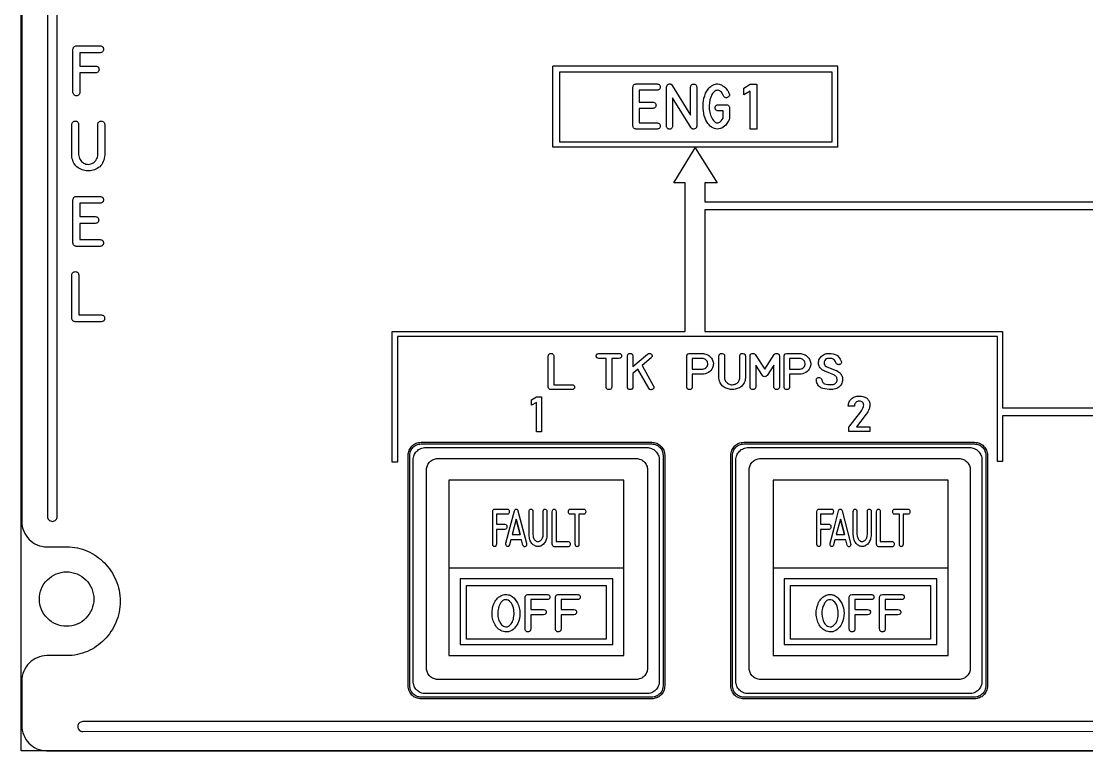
# Model space of a CAD drawing. Extents: x 27 to 704, y 10 to 614.
# Drawn here: x 204 to 301.4, y 366.8 to 433.4 of the extents above; entities that cross this region are included whole.
import ezdxf

# ---------------------------------------------------------------- set-up
doc = ezdxf.new("R2010")
doc.units = 0
for name, color, linetype in [('_BACKPANEL', 5, 'CONTINUOUS'), ('_ENGRAVING', 105, 'CONTINUOUS'), ('_LABELS', 30, 'CONTINUOUS'), ('_TOPLAYER', 1, 'CONTINUOUS')]:
    doc.layers.add(name, color=color, linetype=linetype)

msp = doc.modelspace()

# ---------------------------------------------------------------- linework, layer by layer
at = {"layer": '_BACKPANEL'}
for points in [[(526.324, 500.11), (526.324, 495.348), (526.324, 485.823), (526.324, 476.298), (526.324, 376.285), (526.324, 366.76), (203.984, 366.76), (203.984, 376.285), (203.984, 476.298), (203.984, 485.823), (203.984, 495.348), (203.984, 500.11)], [(240.527, 394.799), (261.622, 394.799), (261.728, 394.794), (261.83, 394.778), (261.928, 394.753), (262.023, 394.719), (262.113, 394.676), (262.197, 394.624), (262.276, 394.565), (262.349, 394.499), (262.415, 394.426), (262.474, 394.347), (262.526, 394.262), (262.569, 394.172), (262.603, 394.078), (262.629, 393.979), (262.644, 393.877), (262.649, 393.772), (262.649, 372.677), (262.644, 372.571), (262.629, 372.469), (262.603, 372.371), (262.569, 372.276), (262.526, 372.186), (262.474, 372.101), (262.415, 372.022), (262.349, 371.949), (262.276, 371.883), (262.197, 371.824), (262.113, 371.773), (262.023, 371.73), (261.928, 371.695), (261.83, 371.67), (261.728, 371.654), (261.622, 371.649), (240.527, 371.649), (240.421, 371.654), (240.319, 371.67), (240.221, 371.695), (240.126, 371.73), (240.036, 371.773), (239.952, 371.824), (239.873, 371.883), (239.8, 371.949), (239.733, 372.022), (239.674, 372.101), (239.623, 372.186), (239.58, 372.276), (239.545, 372.371), (239.52, 372.469), (239.505, 372.571), (239.499, 372.677), (239.499, 393.772), (239.505, 393.877), (239.52, 393.979), (239.545, 394.078), (239.58, 394.172), (239.623, 394.262), (239.674, 394.347), (239.733, 394.426), (239.8, 394.499), (239.873, 394.565), (239.952, 394.624), (240.036, 394.676), (240.126, 394.719), (240.221, 394.753), (240.319, 394.778), (240.421, 394.794)], [(270.027, 394.799), (291.122, 394.799), (291.228, 394.794), (291.33, 394.778), (291.428, 394.753), (291.523, 394.719), (291.613, 394.676), (291.697, 394.624), (291.776, 394.565), (291.849, 394.499), (291.915, 394.426), (291.974, 394.347), (292.026, 394.262), (292.069, 394.172), (292.103, 394.078), (292.129, 393.979), (292.144, 393.877), (292.149, 393.772), (292.149, 372.677), (292.144, 372.571), (292.129, 372.469), (292.103, 372.371), (292.069, 372.276), (292.026, 372.186), (291.974, 372.101), (291.915, 372.022), (291.849, 371.949), (291.776, 371.883), (291.697, 371.824), (291.613, 371.773), (291.523, 371.73), (291.428, 371.695), (291.33, 371.67), (291.228, 371.654), (291.122, 371.649), (270.027, 371.649), (269.921, 371.654), (269.819, 371.67), (269.721, 371.695), (269.626, 371.73), (269.536, 371.773), (269.452, 371.824), (269.373, 371.883), (269.3, 371.949), (269.233, 372.022), (269.174, 372.101), (269.123, 372.186), (269.08, 372.276), (269.045, 372.371), (269.02, 372.469), (269.005, 372.571), (268.999, 372.677), (268.999, 393.772), (269.005, 393.877), (269.02, 393.979), (269.045, 394.078), (269.08, 394.172), (269.123, 394.262), (269.174, 394.347), (269.233, 394.426), (269.3, 394.499), (269.373, 394.565), (269.452, 394.624), (269.536, 394.676), (269.626, 394.719), (269.721, 394.753), (269.819, 394.778), (269.921, 394.794)]]:
    msp.add_lwpolyline(points, close=True, dxfattribs=at)
msp.add_lwpolyline([(208.125, 378.133, -0.414214), (205.637, 380.621, -0.414214), (208.125, 383.11, -0.414214), (210.614, 380.621, -0.414214)], format="xyb", close=True, dxfattribs=at)
at = {"layer": '_ENGRAVING'}
for points in [[(206.374, 478.021), (206.374, 388.175), (206.384, 388.084), (206.41, 388), (206.451, 387.923), (206.506, 387.856), (206.573, 387.801), (206.649, 387.76), (206.734, 387.733), (206.824, 387.724), (206.825, 387.724), (206.916, 387.734), (207, 387.76), (207.076, 387.801), (207.143, 387.857), (207.198, 387.923), (207.239, 388), (207.265, 388.084), (207.275, 388.175), (207.275, 478.021)], [(278.618, 421.924), (278.618, 429.347), (252.57, 429.344)], [(278.618, 421.924), (252.57, 421.931), (252.57, 429.344)], [(303.911, 397.359), (293.694, 397.359), (293.694, 393.188), (293.222, 393.188), (293.222, 403.591), (293.222, 404.634), (274.652, 404.634), (254.336, 404.634), (238.373, 404.634), (238.363, 404.634), (238.363, 403.621), (238.363, 393.127), (237.891, 393.127), (237.891, 403.601), (237.891, 405.082), (237.891, 405.083), (254.349, 405.083), (263.069, 405.083), (263.264, 405.083), (263.974, 405.083), (264.026, 405.083), (264.671, 405.083), (264.671, 418.674), (263.651, 418.674), (265.597, 421.873), (267.601, 418.674), (266.478, 418.674), (266.478, 416.94), (331.6, 416.94)], [(352.621, 416.19), (266.478, 416.19), (266.478, 405.083), (274.677, 405.083), (293.694, 405.083), (293.694, 403.579), (293.694, 398.109), (303.858, 398.109)], [(520.054, 369.432), (209.595, 369.417), (209.504, 369.408), (209.42, 369.381), (209.344, 369.34), (209.278, 369.285), (209.223, 369.218), (209.182, 369.141), (209.156, 369.057), (209.147, 368.966), (209.156, 368.875), (209.182, 368.791), (209.224, 368.714), (209.279, 368.648), (209.345, 368.593), (209.422, 368.552), (209.506, 368.526), (209.597, 368.517), (520.054, 368.531)]]:
    msp.add_lwpolyline(points, dxfattribs=at)
for points in [[(208.707, 426.939), (208.707, 430.879), (208.721, 430.948), (208.742, 431.009), (208.77, 431.061), (208.806, 431.105), (208.85, 431.141), (208.9, 431.168), (208.959, 431.186), (209.024, 431.196), (211.186, 431.196), (211.259, 431.185), (211.322, 431.167), (211.375, 431.14), (211.419, 431.104), (211.453, 431.061), (211.477, 431.009), (211.492, 430.948), (211.497, 430.88), (211.492, 430.811), (211.477, 430.751), (211.452, 430.699), (211.418, 430.656), (211.374, 430.621), (211.319, 430.595), (211.255, 430.577), (211.182, 430.568), (209.335, 430.568), (209.335, 429.346), (210.775, 429.346), (210.847, 429.337), (210.91, 429.319), (210.964, 429.293), (211.007, 429.26), (211.042, 429.218), (211.067, 429.168), (211.082, 429.111), (211.088, 429.045), (211.084, 428.979), (211.07, 428.92), (211.046, 428.868), (211.012, 428.824), (210.968, 428.787), (210.914, 428.757), (210.849, 428.734), (210.775, 428.719), (209.335, 428.719), (209.335, 426.939), (209.325, 426.866), (209.307, 426.804), (209.282, 426.75), (209.248, 426.706), (209.206, 426.672), (209.156, 426.647), (209.098, 426.632), (209.032, 426.626), (208.966, 426.63), (208.906, 426.644), (208.855, 426.668), (208.811, 426.702), (208.774, 426.746), (208.744, 426.8), (208.722, 426.864)], [(253.184, 422.431), (278.095, 422.431), (278.095, 428.782), (253.184, 428.782)], [(262.118, 427.146), (260.455, 427.146), (260.455, 426.044), (261.723, 426.044), (261.79, 426.03), (261.848, 426.01), (261.897, 425.984), (261.937, 425.951), (261.968, 425.912), (261.99, 425.867), (262.003, 425.815), (262.007, 425.757), (262.002, 425.699), (261.989, 425.648), (261.967, 425.602), (261.936, 425.564), (261.896, 425.531), (261.847, 425.505), (261.79, 425.485), (261.723, 425.472), (260.455, 425.472), (260.455, 424.149), (262.118, 424.149), (262.185, 424.135), (262.242, 424.115), (262.291, 424.089), (262.331, 424.057), (262.362, 424.018), (262.384, 423.974), (262.397, 423.922), (262.401, 423.865), (262.397, 423.808), (262.384, 423.757), (262.362, 423.712), (262.331, 423.674), (262.291, 423.642), (262.242, 423.616), (262.185, 423.596), (262.118, 423.583), (260.176, 423.583), (260.117, 423.595), (260.065, 423.613), (260.019, 423.639), (259.98, 423.671), (259.948, 423.71), (259.922, 423.756), (259.903, 423.809), (259.892, 423.869), (259.892, 427.426), (259.904, 427.488), (259.924, 427.543), (259.949, 427.59), (259.982, 427.629), (260.021, 427.66), (260.066, 427.684), (260.118, 427.7), (260.176, 427.707), (262.118, 427.707), (262.185, 427.698), (262.242, 427.681), (262.291, 427.657), (262.33, 427.626), (262.361, 427.587), (262.383, 427.54), (262.396, 427.486), (262.4, 427.425), (262.396, 427.363), (262.382, 427.309), (262.36, 427.263), (262.329, 427.224), (262.29, 427.193), (262.241, 427.17), (262.184, 427.154)], [(265.73, 423.861), (265.717, 423.765), (265.701, 423.724), (265.679, 423.688), (265.65, 423.657), (265.615, 423.631), (265.526, 423.592), (265.43, 423.578), (265.386, 423.582), (265.345, 423.594), (265.307, 423.612), (265.272, 423.638), (265.21, 423.712), (263.525, 426.425), (263.525, 423.861), (263.511, 423.795), (263.491, 423.738), (263.464, 423.689), (263.432, 423.65), (263.393, 423.619), (263.349, 423.597), (263.298, 423.584), (263.241, 423.579), (263.184, 423.584), (263.133, 423.597), (263.089, 423.619), (263.051, 423.65), (263.018, 423.689), (262.993, 423.738), (262.973, 423.795), (262.959, 423.861), (262.959, 427.417), (262.984, 427.513), (263.028, 427.591), (263.091, 427.651), (263.173, 427.693), (263.218, 427.706), (263.261, 427.71), (263.302, 427.707), (263.341, 427.695), (263.378, 427.676), (263.414, 427.648), (263.479, 427.568), (265.164, 424.852), (265.164, 427.417), (265.177, 427.485), (265.197, 427.543), (265.223, 427.593), (265.256, 427.633), (265.296, 427.664), (265.342, 427.686), (265.396, 427.699), (265.456, 427.702), (265.516, 427.697), (265.568, 427.683), (265.613, 427.661), (265.651, 427.63), (265.682, 427.59), (265.705, 427.541), (265.721, 427.484), (265.73, 427.417)], [(267.678, 425.245), (267.66, 425.247), (267.602, 425.258), (267.553, 425.275), (267.511, 425.3), (267.476, 425.332), (267.449, 425.37), (267.43, 425.415), (267.419, 425.468), (267.415, 425.527), (267.419, 425.586), (267.43, 425.638), (267.449, 425.683), (267.476, 425.721), (267.511, 425.753), (267.553, 425.778), (267.602, 425.795), (267.66, 425.806), (267.678, 425.81), (267.696, 425.81), (268.436, 425.81), (268.492, 425.805), (268.544, 425.79), (268.592, 425.763), (268.636, 425.727), (268.672, 425.683), (268.698, 425.635), (268.714, 425.583), (268.719, 425.527), (268.719, 424.506), (268.695, 424.453), (268.681, 424.421), (268.667, 424.391), (268.651, 424.361), (268.635, 424.33), (268.621, 424.3), (268.605, 424.27), (268.587, 424.24), (268.486, 424.084), (268.38, 423.95), (268.268, 423.837), (268.15, 423.745), (268.026, 423.675), (267.897, 423.625), (267.761, 423.597), (267.62, 423.59), (267.478, 423.604), (267.342, 423.637), (267.212, 423.69), (267.088, 423.762), (266.969, 423.853), (266.857, 423.965), (266.75, 424.095), (266.649, 424.246), (266.561, 424.407), (266.486, 424.588), (266.423, 424.789), (266.372, 425.008), (266.335, 425.238), (266.313, 425.471), (266.307, 425.706), (266.318, 425.944), (266.345, 426.181), (266.391, 426.411), (266.456, 426.636), (266.539, 426.855), (266.589, 426.96), (266.644, 427.059), (266.704, 427.154), (266.771, 427.242), (266.843, 427.325), (266.921, 427.402), (267.005, 427.474), (267.094, 427.54), (267.209, 427.61), (267.323, 427.663), (267.437, 427.698), (267.549, 427.716), (267.661, 427.716), (267.773, 427.699), (267.883, 427.665), (267.993, 427.614), (268.099, 427.551), (268.198, 427.481), (268.29, 427.406), (268.375, 427.325), (268.453, 427.237), (268.525, 427.144), (268.589, 427.044), (268.647, 426.938), (268.663, 426.906), (268.675, 426.878), (268.691, 426.848), (268.713, 426.756), (268.712, 426.674), (268.687, 426.6), (268.639, 426.535), (268.579, 426.487), (268.517, 426.457), (268.453, 426.444), (268.386, 426.45), (268.322, 426.471), (268.265, 426.505), (268.216, 426.552), (268.175, 426.612), (268.115, 426.748), (268.05, 426.863), (267.98, 426.957), (267.907, 427.031), (267.829, 427.085), (267.747, 427.118), (267.661, 427.13), (267.57, 427.121), (267.481, 427.096), (267.397, 427.055), (267.319, 427.001), (267.247, 426.932), (267.18, 426.849), (267.12, 426.751), (267.065, 426.64), (267.016, 426.513), (266.939, 426.251), (266.89, 425.978), (266.868, 425.696), (266.873, 425.405), (266.888, 425.259), (266.912, 425.118), (266.945, 424.981), (266.989, 424.85), (267.042, 424.723), (267.104, 424.601), (267.177, 424.483), (267.259, 424.371), (267.318, 424.3), (267.378, 424.243), (267.439, 424.198), (267.499, 424.167), (267.56, 424.149), (267.621, 424.144), (267.682, 424.152), (267.744, 424.173), (267.861, 424.241), (267.965, 424.332), (268.056, 424.447), (268.133, 424.586), (268.155, 424.63), (268.155, 425.245)], [(271.228, 423.586), (270.618, 423.586), (270.618, 427.036), (270.034, 426.705), (270.034, 427.339), (270.618, 427.701), (271.228, 427.701)], [(211.607, 421.248), (211.607, 421.203), (211.598, 421.069), (211.569, 420.904), (211.528, 420.75), (211.475, 420.607), (211.411, 420.475), (211.335, 420.355), (211.248, 420.245), (211.148, 420.147), (211.038, 420.061), (210.92, 419.985), (210.8, 419.92), (210.679, 419.865), (210.555, 419.822), (210.43, 419.79), (210.302, 419.768), (210.173, 419.757), (210.041, 419.757), (209.911, 419.767), (209.782, 419.789), (209.657, 419.821), (209.535, 419.864), (209.415, 419.917), (209.298, 419.981), (209.184, 420.056), (209.073, 420.142), (208.97, 420.238), (208.879, 420.345), (208.8, 420.462), (208.735, 420.589), (208.681, 420.727), (208.64, 420.875), (208.612, 421.034), (208.596, 421.203), (208.596, 421.248), (208.596, 424.002), (208.603, 424.065), (208.621, 424.122), (208.65, 424.176), (208.683, 424.222), (208.721, 424.258), (208.764, 424.286), (208.81, 424.305), (208.862, 424.314), (208.917, 424.315), (208.977, 424.308), (209.036, 424.292), (209.086, 424.27), (209.129, 424.242), (209.164, 424.206), (209.191, 424.165), (209.211, 424.117), (209.222, 424.063), (209.226, 424.002), (209.226, 421.248), (209.241, 421.123), (209.267, 421.007), (209.306, 420.899), (209.356, 420.799), (209.419, 420.707), (209.493, 420.623), (209.58, 420.547), (209.679, 420.479), (209.784, 420.424), (209.891, 420.385), (209.999, 420.363), (210.108, 420.358), (210.219, 420.369), (210.331, 420.396), (210.445, 420.441), (210.56, 420.502), (210.657, 420.568), (210.74, 420.642), (210.809, 420.726), (210.865, 420.819), (210.908, 420.918), (210.942, 421.023), (210.966, 421.133), (210.98, 421.248), (210.98, 424.002), (210.984, 424.062), (211.001, 424.126), (211.024, 424.18), (211.056, 424.226), (211.094, 424.261), (211.14, 424.287), (211.193, 424.304), (211.253, 424.312), (211.321, 424.31), (211.388, 424.299), (211.446, 424.28), (211.495, 424.254), (211.536, 424.219), (211.567, 424.177), (211.589, 424.126), (211.603, 424.068), (211.607, 424.002)], [(211.184, 416.81), (209.332, 416.81), (209.332, 415.588), (210.744, 415.588), (210.818, 415.573), (210.883, 415.55), (210.937, 415.521), (210.981, 415.485), (211.016, 415.442), (211.041, 415.391), (211.055, 415.334), (211.06, 415.27), (211.055, 415.205), (211.04, 415.148), (211.015, 415.098), (210.98, 415.055), (210.936, 415.019), (210.882, 414.99), (210.818, 414.968), (210.744, 414.954), (209.332, 414.954), (209.332, 413.486), (211.184, 413.486), (211.258, 413.471), (211.322, 413.449), (211.376, 413.42), (211.42, 413.384), (211.455, 413.341), (211.479, 413.291), (211.494, 413.235), (211.499, 413.171), (211.494, 413.108), (211.479, 413.051), (211.455, 413.002), (211.42, 412.959), (211.376, 412.923), (211.322, 412.895), (211.258, 412.873), (211.184, 412.859), (209.022, 412.859), (208.956, 412.871), (208.897, 412.892), (208.846, 412.92), (208.803, 412.956), (208.767, 412.999), (208.739, 413.05), (208.718, 413.109), (208.705, 413.176), (208.705, 417.12), (208.719, 417.19), (208.74, 417.25), (208.769, 417.302), (208.805, 417.346), (208.848, 417.38), (208.899, 417.407), (208.957, 417.424), (209.022, 417.433), (211.184, 417.433), (211.258, 417.423), (211.322, 417.404), (211.376, 417.377), (211.42, 417.342), (211.454, 417.299), (211.479, 417.247), (211.493, 417.187), (211.498, 417.119), (211.493, 417.051), (211.478, 416.991), (211.453, 416.94), (211.419, 416.897), (211.375, 416.863), (211.321, 416.837), (211.257, 416.819)], [(208.916, 405.975), (208.851, 405.984), (208.793, 406.001), (208.743, 406.027), (208.7, 406.061), (208.664, 406.105), (208.635, 406.156), (208.613, 406.217), (208.599, 406.285), (208.599, 410.234), (208.615, 410.31), (208.637, 410.375), (208.667, 410.429), (208.704, 410.474), (208.749, 410.508), (208.8, 410.533), (208.859, 410.547), (208.925, 410.55), (208.991, 410.544), (209.049, 410.528), (209.099, 410.503), (209.141, 410.468), (209.175, 410.424), (209.201, 410.37), (209.219, 410.307), (209.229, 410.234), (209.229, 406.598), (211.291, 406.6), (211.365, 406.587), (211.429, 406.567), (211.483, 406.538), (211.528, 406.502), (211.562, 406.458), (211.586, 406.407), (211.6, 406.347), (211.604, 406.28), (211.599, 406.213), (211.583, 406.154), (211.558, 406.103), (211.524, 406.061), (211.479, 406.027), (211.425, 406.001), (211.362, 405.984), (211.288, 405.975)], [(252.409, 399.765), (252.311, 399.784), (252.27, 399.803), (252.236, 399.828), (252.207, 399.859), (252.184, 399.896), (252.155, 399.99), (252.155, 402.846), (252.167, 402.9), (252.185, 402.947), (252.209, 402.987), (252.239, 403.019), (252.275, 403.044), (252.316, 403.061), (252.363, 403.071), (252.417, 403.074), (252.469, 403.07), (252.516, 403.058), (252.556, 403.04), (252.589, 403.015), (252.617, 402.983), (252.638, 402.944), (252.652, 402.898), (252.66, 402.846), (252.66, 400.216), (254.314, 400.218), (254.425, 400.193), (254.469, 400.173), (254.504, 400.147), (254.532, 400.115), (254.551, 400.077), (254.563, 400.034), (254.566, 399.986), (254.561, 399.937), (254.549, 399.895), (254.529, 399.858), (254.501, 399.828), (254.466, 399.803), (254.422, 399.785), (254.312, 399.765)], [(257.452, 399.993), (257.452, 402.619), (256.794, 402.619), (256.685, 402.64), (256.642, 402.66), (256.606, 402.685), (256.579, 402.716), (256.56, 402.754), (256.548, 402.797), (256.544, 402.846), (256.549, 402.896), (256.56, 402.939), (256.58, 402.977), (256.607, 403.008), (256.642, 403.034), (256.685, 403.053), (256.794, 403.075), (258.613, 403.075), (258.721, 403.054), (258.764, 403.034), (258.799, 403.009), (258.826, 402.977), (258.845, 402.94), (258.857, 402.896), (258.861, 402.846), (258.858, 402.797), (258.846, 402.753), (258.827, 402.716), (258.8, 402.684), (258.765, 402.659), (258.722, 402.64), (258.613, 402.619), (257.957, 402.619), (257.957, 399.993), (257.944, 399.939), (257.925, 399.893), (257.901, 399.854), (257.871, 399.822), (257.835, 399.797), (257.793, 399.78), (257.746, 399.77), (257.693, 399.767), (257.64, 399.771), (257.594, 399.782), (257.555, 399.8), (257.521, 399.825), (257.494, 399.857), (257.474, 399.895), (257.46, 399.941)], [(261.217, 403.014), (261.316, 403.063), (261.363, 403.074), (261.409, 403.077), (261.454, 403.07), (261.497, 403.055), (261.538, 403.031), (261.579, 402.998), (261.613, 402.961), (261.637, 402.923), (261.651, 402.884), (261.655, 402.845), (261.649, 402.805), (261.633, 402.765), (261.606, 402.725), (261.57, 402.684), (260.74, 401.965), (261.792, 400.095), (261.806, 400.04), (261.812, 399.99), (261.809, 399.944), (261.798, 399.903), (261.778, 399.866), (261.749, 399.833), (261.712, 399.805), (261.666, 399.781), (261.617, 399.764), (261.571, 399.756), (261.526, 399.757), (261.484, 399.766), (261.445, 399.784), (261.408, 399.81), (261.34, 399.89), (260.358, 401.636), (259.901, 401.238), (259.901, 399.99), (259.889, 399.936), (259.87, 399.89), (259.846, 399.851), (259.816, 399.82), (259.78, 399.795), (259.738, 399.778), (259.691, 399.767), (259.638, 399.764), (259.585, 399.769), (259.539, 399.779), (259.499, 399.797), (259.466, 399.822), (259.439, 399.854), (259.418, 399.892), (259.404, 399.938), (259.396, 399.99), (259.396, 402.846), (259.404, 402.898), (259.418, 402.944), (259.439, 402.983), (259.466, 403.015), (259.499, 403.04), (259.539, 403.058), (259.585, 403.07), (259.638, 403.074), (259.691, 403.071), (259.738, 403.061), (259.78, 403.044), (259.816, 403.019), (259.846, 402.987), (259.87, 402.947), (259.889, 402.9), (259.901, 402.846), (259.901, 401.872)], [(266.194, 403.075), (266.228, 403.075), (266.34, 403.064), (266.448, 403.044), (266.552, 403.017), (266.651, 402.981), (266.74, 402.939), (266.823, 402.89), (266.898, 402.835), (266.967, 402.774), (267.03, 402.706), (267.085, 402.633), (267.134, 402.552), (267.176, 402.466), (267.209, 402.377), (267.233, 402.288), (267.247, 402.2), (267.252, 402.112), (267.246, 402.025), (267.231, 401.938), (267.207, 401.852), (267.172, 401.767), (267.101, 401.639), (267.014, 401.526), (266.913, 401.428), (266.796, 401.344), (266.667, 401.276), (266.529, 401.225), (266.383, 401.191), (266.228, 401.174), (266.194, 401.172), (265.323, 401.172), (265.323, 399.995), (265.312, 399.941), (265.295, 399.895), (265.272, 399.856), (265.243, 399.824), (265.208, 399.799), (265.168, 399.781), (265.121, 399.77), (265.068, 399.767), (265.016, 399.77), (264.969, 399.781), (264.929, 399.799), (264.894, 399.824), (264.866, 399.856), (264.843, 399.895), (264.826, 399.941), (264.816, 399.995), (264.816, 402.849), (264.841, 402.938), (264.862, 402.974), (264.888, 403.005), (264.921, 403.031), (264.959, 403.051), (265.052, 403.075), (265.068, 403.075)], [(266.194, 402.619), (265.323, 402.619), (265.323, 401.629), (266.194, 401.629), (266.293, 401.637), (266.386, 401.66), (266.473, 401.698), (266.555, 401.752), (266.625, 401.817), (266.679, 401.89), (266.717, 401.971), (266.738, 402.059), (266.742, 402.167), (266.721, 402.268), (266.676, 402.363), (266.606, 402.451), (266.518, 402.524), (266.42, 402.577), (266.312, 402.609)], [(270.175, 400.857), (270.175, 400.825), (270.168, 400.728), (270.144, 400.608), (270.112, 400.497), (270.069, 400.394), (270.018, 400.299), (269.957, 400.211), (269.887, 400.132), (269.807, 400.061), (269.718, 399.999), (269.624, 399.944), (269.528, 399.897), (269.43, 399.858), (269.331, 399.826), (269.231, 399.803), (269.128, 399.787), (269.024, 399.779), (268.919, 399.779), (268.814, 399.787), (268.711, 399.802), (268.611, 399.825), (268.513, 399.856), (268.417, 399.895), (268.323, 399.941), (268.231, 399.996), (268.142, 400.058), (268.059, 400.127), (267.986, 400.204), (267.923, 400.289), (267.871, 400.381), (267.828, 400.481), (267.795, 400.588), (267.772, 400.703), (267.76, 400.825), (267.76, 400.857), (267.76, 402.849), (267.765, 402.895), (267.779, 402.936), (267.83, 403.008), (267.894, 403.054), (267.972, 403.075), (268.065, 403.07), (268.153, 403.043), (268.215, 402.997), (268.237, 402.967), (268.253, 402.932), (268.265, 402.849), (268.265, 400.857), (268.277, 400.767), (268.298, 400.683), (268.329, 400.605), (268.369, 400.533), (268.419, 400.466), (268.479, 400.405), (268.549, 400.35), (268.628, 400.302), (268.712, 400.262), (268.798, 400.233), (268.885, 400.217), (268.973, 400.214), (269.062, 400.222), (269.152, 400.242), (269.243, 400.274), (269.335, 400.318), (269.413, 400.365), (269.479, 400.419), (269.535, 400.48), (269.579, 400.547), (269.614, 400.619), (269.641, 400.695), (269.66, 400.774), (269.672, 400.857), (269.672, 402.849), (269.675, 402.892), (269.688, 402.939), (269.708, 402.978), (269.733, 403.011), (269.763, 403.037), (269.8, 403.056), (269.843, 403.068), (269.946, 403.072), (270.046, 403.05), (270.086, 403.031), (270.118, 403.006), (270.143, 402.976), (270.161, 402.939), (270.172, 402.897), (270.175, 402.849)], [(273.284, 399.993), (273.253, 399.894), (273.23, 399.855), (273.201, 399.824), (273.166, 399.799), (273.127, 399.781), (273.081, 399.771), (273.03, 399.768), (272.98, 399.771), (272.934, 399.782), (272.895, 399.8), (272.86, 399.824), (272.832, 399.856), (272.809, 399.895), (272.779, 399.993), (272.779, 402.01), (272.164, 401.062), (272.113, 401.015), (272.06, 400.981), (272.004, 400.96), (271.945, 400.951), (271.886, 400.956), (271.83, 400.976), (271.778, 401.012), (271.729, 401.062), (271.118, 402.006), (271.119, 399.993), (271.109, 399.94), (271.093, 399.895), (271.07, 399.856), (271.04, 399.825), (271.005, 399.8), (270.963, 399.783), (270.915, 399.773), (270.861, 399.769), (270.806, 399.773), (270.759, 399.784), (270.718, 399.801), (270.683, 399.826), (270.656, 399.857), (270.635, 399.895), (270.62, 399.941), (270.612, 399.993), (270.612, 402.846), (270.629, 402.929), (270.665, 402.994), (270.72, 403.04), (270.793, 403.068), (270.874, 403.075), (270.949, 403.06), (271.019, 403.024), (271.084, 402.965), (271.945, 401.629), (272.816, 402.965), (272.881, 403.024), (272.95, 403.06), (273.024, 403.074), (273.104, 403.067), (273.177, 403.039), (273.231, 402.993), (273.267, 402.928), (273.284, 402.846)], [(275.092, 403.075), (275.126, 403.075), (275.238, 403.064), (275.346, 403.044), (275.45, 403.017), (275.549, 402.981), (275.638, 402.939), (275.721, 402.89), (275.797, 402.835), (275.866, 402.774), (275.928, 402.706), (275.983, 402.633), (276.032, 402.552), (276.074, 402.466), (276.108, 402.377), (276.131, 402.288), (276.146, 402.2), (276.15, 402.112), (276.145, 402.025), (276.13, 401.938), (276.105, 401.852), (276.07, 401.767), (275.999, 401.639), (275.913, 401.526), (275.811, 401.428), (275.694, 401.344), (275.565, 401.276), (275.427, 401.225), (275.281, 401.191), (275.126, 401.174), (275.092, 401.172), (274.221, 401.172), (274.221, 399.995), (274.21, 399.941), (274.193, 399.895), (274.17, 399.856), (274.141, 399.824), (274.107, 399.799), (274.066, 399.781), (274.019, 399.77), (273.967, 399.767), (273.914, 399.77), (273.868, 399.781), (273.827, 399.799), (273.792, 399.824), (273.764, 399.856), (273.741, 399.895), (273.725, 399.941), (273.714, 399.995), (273.714, 402.849), (273.739, 402.938), (273.76, 402.974), (273.787, 403.005), (273.819, 403.031), (273.857, 403.051), (273.951, 403.075), (273.967, 403.075)], [(275.092, 402.619), (274.221, 402.619), (274.221, 401.629), (275.092, 401.629), (275.191, 401.637), (275.284, 401.66), (275.372, 401.698), (275.453, 401.752), (275.523, 401.817), (275.577, 401.89), (275.615, 401.971), (275.637, 402.059), (275.64, 402.167), (275.62, 402.268), (275.574, 402.363), (275.504, 402.451), (275.416, 402.524), (275.319, 402.577), (275.21, 402.609)], [(278.461, 401.527), (278.489, 401.516), (278.521, 401.502), (278.55, 401.487), (278.578, 401.472), (278.608, 401.456), (278.692, 401.401), (278.768, 401.341), (278.836, 401.276), (278.895, 401.206), (278.945, 401.131), (278.987, 401.051), (279.021, 400.965), (279.047, 400.875), (279.066, 400.728), (279.061, 400.576), (279.039, 400.468), (279.004, 400.365), (278.954, 400.265), (278.89, 400.17), (278.814, 400.082), (278.729, 400.005), (278.635, 399.938), (278.532, 399.882), (278.416, 399.834), (278.297, 399.799), (278.176, 399.779), (278.054, 399.772), (277.848, 399.778), (277.648, 399.796), (277.451, 399.826), (277.26, 399.868), (277.169, 399.897), (277.085, 399.936), (277.007, 399.985), (276.936, 400.045), (276.872, 400.114), (276.815, 400.193), (276.764, 400.283), (276.721, 400.382), (276.688, 400.492), (276.663, 400.605), (276.657, 400.662), (276.666, 400.715), (276.689, 400.764), (276.727, 400.81), (276.775, 400.848), (276.828, 400.872), (276.887, 400.882), (276.952, 400.878), (277.017, 400.859), (277.072, 400.826), (277.116, 400.779), (277.149, 400.72), (277.154, 400.705), (277.205, 400.548), (277.237, 400.482), (277.272, 400.426), (277.312, 400.378), (277.355, 400.339), (277.403, 400.308), (277.454, 400.287), (277.572, 400.258), (277.71, 400.238), (277.87, 400.227), (278.05, 400.226), (278.135, 400.23), (278.212, 400.244), (278.283, 400.267), (278.346, 400.3), (278.403, 400.342), (278.453, 400.393), (278.496, 400.453), (278.532, 400.523), (278.555, 400.59), (278.565, 400.658), (278.564, 400.727), (278.55, 400.798), (278.526, 400.867), (278.491, 400.929), (278.448, 400.986), (278.394, 401.036), (278.334, 401.076), (278.258, 401.112), (277.428, 401.44), (277.402, 401.453), (277.305, 401.504), (277.217, 401.56), (277.14, 401.622), (277.072, 401.688), (277.014, 401.759), (276.965, 401.836), (276.926, 401.917), (276.896, 402.004), (276.873, 402.106), (276.862, 402.205), (276.864, 402.302), (276.878, 402.396), (276.905, 402.488), (276.946, 402.577), (276.998, 402.663), (277.064, 402.746), (277.139, 402.823), (277.219, 402.89), (277.305, 402.946), (277.396, 402.993), (277.494, 403.029), (277.597, 403.054), (277.705, 403.07), (277.819, 403.075), (278.016, 403.07), (278.203, 403.039), (278.293, 403.018), (278.384, 402.986), (278.49, 402.934), (278.583, 402.873), (278.663, 402.803), (278.729, 402.724), (278.844, 402.551), (278.946, 402.364), (278.962, 402.322), (278.968, 402.247), (278.944, 402.178), (278.9, 402.117), (278.862, 402.088), (278.814, 402.063), (278.764, 402.049), (278.712, 402.046), (278.658, 402.052), (278.605, 402.069), (278.56, 402.096), (278.52, 402.134), (278.487, 402.182), (278.388, 402.373), (278.325, 402.463), (278.24, 402.535), (278.164, 402.573), (278.082, 402.6), (277.966, 402.618), (277.801, 402.623), (277.688, 402.61), (277.589, 402.574), (277.505, 402.516), (277.434, 402.435), (277.398, 402.375), (277.375, 402.31), (277.365, 402.243), (277.369, 402.172), (277.39, 402.087), (277.428, 402.013), (277.484, 401.948), (277.556, 401.894), (277.572, 401.884), (277.592, 401.873), (277.611, 401.865), (277.633, 401.857)], [(251.553, 395.917), (251.078, 395.917), (251.078, 398.604), (250.623, 398.346), (250.623, 398.84), (251.078, 399.122), (251.553, 399.122)], [(280.577, 399.17), (280.8, 399.156), (280.901, 399.14), (280.995, 399.117), (281.082, 399.088), (281.163, 399.052), (281.236, 399.009), (281.302, 398.96), (281.362, 398.905), (281.413, 398.844), (281.457, 398.778), (281.492, 398.706), (281.52, 398.628), (281.54, 398.544), (281.552, 398.455), (281.556, 398.359), (281.556, 398.353), (281.551, 398.259), (281.535, 398.162), (281.508, 398.062), (281.471, 397.958), (281.424, 397.851), (281.367, 397.745), (281.3, 397.637), (281.223, 397.529), (280.331, 396.379), (281.566, 396.379), (281.566, 395.926), (279.619, 395.926), (279.619, 396.342), (280.721, 397.728), (280.836, 397.897), (280.92, 398.059), (280.972, 398.213), (280.985, 398.284), (280.99, 398.351), (280.99, 398.359), (280.983, 398.44), (280.964, 398.511), (280.932, 398.572), (280.887, 398.622), (280.83, 398.662), (280.761, 398.69), (280.681, 398.707), (280.59, 398.713), (280.497, 398.705), (280.415, 398.684), (280.342, 398.649), (280.28, 398.6), (280.228, 398.538), (280.189, 398.464), (280.163, 398.377), (280.149, 398.278), (280.149, 398.262), (279.583, 398.262), (279.583, 398.278), (279.595, 398.382), (279.615, 398.48), (279.641, 398.572), (279.674, 398.658), (279.715, 398.737), (279.762, 398.81), (279.816, 398.877), (279.877, 398.938), (279.945, 398.992), (280.018, 399.039), (280.097, 399.079), (280.182, 399.112), (280.272, 399.137), (280.368, 399.155), (280.47, 399.166)], [(240.537, 394.952), (261.612, 394.952), (261.734, 394.946), (261.853, 394.928), (261.967, 394.899), (262.076, 394.859), (262.181, 394.809), (262.279, 394.75), (262.37, 394.681), (262.455, 394.605), (262.532, 394.52), (262.6, 394.428), (262.659, 394.33), (262.709, 394.226), (262.749, 394.117), (262.779, 394.002), (262.797, 393.884), (262.803, 393.762), (262.803, 372.686), (262.797, 372.564), (262.779, 372.446), (262.749, 372.332), (262.709, 372.222), (262.659, 372.118), (262.6, 372.02), (262.532, 371.928), (262.455, 371.844), (262.37, 371.767), (262.279, 371.699), (262.181, 371.639), (262.076, 371.589), (261.967, 371.549), (261.853, 371.52), (261.734, 371.502), (261.612, 371.496), (240.537, 371.496), (240.415, 371.502), (240.296, 371.52), (240.182, 371.549), (240.072, 371.589), (239.968, 371.639), (239.87, 371.699), (239.779, 371.767), (239.694, 371.844), (239.617, 371.928), (239.549, 372.02), (239.489, 372.118), (239.439, 372.222), (239.4, 372.332), (239.37, 372.446), (239.352, 372.564), (239.346, 372.686), (239.346, 393.762), (239.352, 393.884), (239.37, 394.002), (239.4, 394.117), (239.439, 394.226), (239.489, 394.33), (239.549, 394.428), (239.617, 394.52), (239.694, 394.605), (239.779, 394.681), (239.87, 394.75), (239.968, 394.809), (240.072, 394.859), (240.182, 394.899), (240.296, 394.928), (240.415, 394.946)], [(240.945, 394.474), (261.161, 394.474), (261.278, 394.468), (261.391, 394.451), (261.501, 394.423), (261.606, 394.385), (261.706, 394.337), (261.8, 394.28), (261.888, 394.214), (261.969, 394.14), (262.043, 394.059), (262.108, 393.972), (262.165, 393.877), (262.213, 393.778), (262.252, 393.673), (262.28, 393.563), (262.297, 393.449), (262.303, 393.332), (262.303, 373.116), (262.297, 372.999), (262.28, 372.886), (262.252, 372.776), (262.213, 372.671), (262.165, 372.571), (262.108, 372.477), (262.043, 372.389), (261.969, 372.308), (261.888, 372.234), (261.8, 372.169), (261.706, 372.112), (261.606, 372.064), (261.501, 372.025), (261.391, 371.997), (261.278, 371.98), (261.161, 371.974), (240.945, 371.974), (240.828, 371.98), (240.714, 371.997), (240.604, 372.025), (240.499, 372.064), (240.4, 372.112), (240.305, 372.169), (240.218, 372.234), (240.136, 372.308), (240.063, 372.389), (239.997, 372.477), (239.94, 372.571), (239.892, 372.671), (239.854, 372.776), (239.826, 372.886), (239.809, 372.999), (239.803, 373.116), (239.803, 393.332), (239.809, 393.449), (239.826, 393.563), (239.854, 393.673), (239.892, 393.778), (239.94, 393.877), (239.997, 393.972), (240.063, 394.059), (240.136, 394.14), (240.218, 394.214), (240.305, 394.28), (240.4, 394.337), (240.499, 394.385), (240.604, 394.423), (240.714, 394.451), (240.828, 394.468)], [(270.037, 394.952), (291.112, 394.952), (291.234, 394.946), (291.353, 394.928), (291.467, 394.899), (291.576, 394.859), (291.681, 394.809), (291.779, 394.75), (291.87, 394.681), (291.955, 394.605), (292.032, 394.52), (292.1, 394.428), (292.159, 394.33), (292.209, 394.226), (292.249, 394.117), (292.279, 394.002), (292.297, 393.884), (292.303, 393.762), (292.303, 372.686), (292.297, 372.564), (292.279, 372.446), (292.249, 372.332), (292.209, 372.222), (292.159, 372.118), (292.1, 372.02), (292.032, 371.928), (291.955, 371.844), (291.87, 371.767), (291.779, 371.699), (291.681, 371.639), (291.576, 371.589), (291.467, 371.549), (291.353, 371.52), (291.234, 371.502), (291.112, 371.496), (270.037, 371.496), (269.915, 371.502), (269.796, 371.52), (269.682, 371.549), (269.572, 371.589), (269.468, 371.639), (269.37, 371.699), (269.279, 371.767), (269.194, 371.844), (269.117, 371.928), (269.049, 372.02), (268.989, 372.118), (268.939, 372.222), (268.9, 372.332), (268.87, 372.446), (268.852, 372.564), (268.846, 372.686), (268.846, 393.762), (268.852, 393.884), (268.87, 394.002), (268.9, 394.117), (268.939, 394.226), (268.989, 394.33), (269.049, 394.428), (269.117, 394.52), (269.194, 394.605), (269.279, 394.681), (269.37, 394.75), (269.468, 394.809), (269.572, 394.859), (269.682, 394.899), (269.796, 394.928), (269.915, 394.946)], [(270.445, 394.474), (290.661, 394.474), (290.778, 394.468), (290.891, 394.451), (291.001, 394.423), (291.106, 394.385), (291.206, 394.337), (291.3, 394.28), (291.388, 394.214), (291.469, 394.14), (291.543, 394.059), (291.608, 393.972), (291.665, 393.877), (291.713, 393.778), (291.752, 393.673), (291.78, 393.563), (291.797, 393.449), (291.803, 393.332), (291.803, 373.116), (291.797, 372.999), (291.78, 372.886), (291.752, 372.776), (291.713, 372.671), (291.665, 372.571), (291.608, 372.477), (291.543, 372.389), (291.469, 372.308), (291.388, 372.234), (291.3, 372.169), (291.206, 372.112), (291.106, 372.064), (291.001, 372.025), (290.891, 371.997), (290.778, 371.98), (290.661, 371.974), (270.445, 371.974), (270.328, 371.98), (270.214, 371.997), (270.104, 372.025), (269.999, 372.064), (269.9, 372.112), (269.805, 372.169), (269.718, 372.234), (269.636, 372.308), (269.563, 372.389), (269.497, 372.477), (269.44, 372.571), (269.392, 372.671), (269.354, 372.776), (269.326, 372.886), (269.309, 372.999), (269.303, 373.116), (269.303, 393.332), (269.309, 393.449), (269.326, 393.563), (269.354, 393.673), (269.392, 393.778), (269.44, 393.877), (269.497, 393.972), (269.563, 394.059), (269.636, 394.14), (269.718, 394.214), (269.805, 394.28), (269.9, 394.337), (269.999, 394.385), (270.104, 394.423), (270.214, 394.451), (270.328, 394.468)]]:
    msp.add_lwpolyline(points, close=True, dxfattribs=at)
at = {"layer": '_LABELS'}
for points in [[(259.078, 375.473), (259.078, 391.475), (243.078, 391.475), (243.078, 375.473)], [(288.711, 375.473), (288.711, 391.475), (272.711, 391.475), (272.711, 375.473)], [(247.078, 385.648), (247.078, 388.608), (247.097, 388.706), (247.132, 388.778), (247.183, 388.825), (247.25, 388.846), (248.424, 388.846), (248.463, 388.839), (248.497, 388.825), (248.526, 388.804), (248.55, 388.778), (248.582, 388.706), (248.592, 388.609), (248.582, 388.512), (248.55, 388.441), (248.526, 388.415), (248.496, 388.395), (248.461, 388.382), (248.421, 388.375), (247.419, 388.375), (247.419, 387.457), (248.201, 387.457), (248.274, 387.436), (248.303, 387.417), (248.327, 387.392), (248.359, 387.323), (248.37, 387.23), (248.361, 387.136), (248.329, 387.064), (248.305, 387.036), (248.276, 387.014), (248.201, 386.985), (247.419, 386.985), (247.419, 385.648), (247.404, 385.546), (247.372, 385.473), (247.349, 385.448), (247.322, 385.429), (247.29, 385.417), (247.254, 385.413), (247.218, 385.416), (247.186, 385.426), (247.158, 385.444), (247.134, 385.47), (247.098, 385.544)], [(248.291, 385.734), (248.68, 387.213), (249.07, 388.692), (249.095, 388.759), (249.129, 388.807), (249.174, 388.836), (249.229, 388.846), (249.283, 388.837), (249.328, 388.809), (249.363, 388.76), (249.389, 388.692), (250.166, 385.725), (250.173, 385.617), (250.158, 385.53), (250.121, 385.465), (250.094, 385.44), (250.061, 385.42), (250.027, 385.407), (249.995, 385.403), (249.965, 385.407), (249.937, 385.421), (249.887, 385.473), (249.844, 385.561), (249.72, 386.041), (248.732, 386.041), (248.61, 385.572), (248.567, 385.484), (248.543, 385.454), (248.516, 385.432), (248.488, 385.419), (248.457, 385.415), (248.424, 385.42), (248.39, 385.434), (248.33, 385.48), (248.294, 385.545), (248.281, 385.63)], [(252.039, 386.542), (252.039, 386.509), (252.034, 386.408), (252.018, 386.284), (251.996, 386.168), (251.967, 386.061), (251.932, 385.962), (251.891, 385.871), (251.844, 385.789), (251.79, 385.716), (251.73, 385.65), (251.601, 385.545), (251.535, 385.504), (251.468, 385.471), (251.4, 385.447), (251.331, 385.431), (251.26, 385.422), (251.189, 385.422), (251.118, 385.43), (251.048, 385.446), (250.98, 385.47), (250.914, 385.503), (250.786, 385.591), (250.663, 385.712), (250.607, 385.784), (250.558, 385.864), (250.515, 385.952), (250.48, 386.048), (250.451, 386.151), (250.428, 386.263), (250.413, 386.382), (250.405, 386.509), (250.405, 386.542), (250.405, 388.611), (250.418, 388.702), (250.452, 388.777), (250.495, 388.825), (250.549, 388.846), (250.611, 388.841), (250.67, 388.813), (250.713, 388.765), (250.738, 388.698), (250.746, 388.611), (250.746, 386.542), (250.769, 386.362), (250.79, 386.28), (250.817, 386.205), (250.851, 386.136), (250.891, 386.073), (250.938, 386.016), (250.992, 385.965), (251.049, 385.924), (251.107, 385.894), (251.166, 385.878), (251.225, 385.874), (251.285, 385.882), (251.346, 385.903), (251.408, 385.936), (251.47, 385.982), (251.523, 386.031), (251.568, 386.088), (251.606, 386.151), (251.636, 386.22), (251.678, 386.374), (251.698, 386.542), (251.698, 388.611), (251.701, 388.657), (251.723, 388.746), (251.76, 388.806), (251.785, 388.826), (251.814, 388.839), (251.884, 388.843), (251.952, 388.821), (251.978, 388.801), (252, 388.775), (252.029, 388.705), (252.039, 388.611)], [(252.7, 385.408), (252.633, 385.428), (252.582, 385.473), (252.547, 385.544), (252.528, 385.641), (252.528, 388.608), (252.548, 388.713), (252.585, 388.788), (252.609, 388.814), (252.637, 388.832), (252.669, 388.843), (252.705, 388.845), (252.74, 388.841), (252.772, 388.829), (252.799, 388.81), (252.822, 388.784), (252.854, 388.71), (252.87, 388.608), (252.87, 385.876), (253.989, 385.878), (254.064, 385.853), (254.093, 385.831), (254.117, 385.804), (254.149, 385.732), (254.159, 385.637), (254.148, 385.542), (254.115, 385.473), (254.091, 385.447), (254.062, 385.428), (253.987, 385.408)], [(254.624, 385.645), (254.624, 388.373), (254.18, 388.373), (254.105, 388.395), (254.076, 388.415), (254.052, 388.441), (254.021, 388.513), (254.01, 388.609), (254.021, 388.705), (254.053, 388.777), (254.077, 388.803), (254.106, 388.824), (254.18, 388.846), (255.41, 388.846), (255.483, 388.825), (255.512, 388.804), (255.536, 388.778), (255.567, 388.706), (255.578, 388.609), (255.568, 388.512), (255.536, 388.44), (255.513, 388.414), (255.484, 388.394), (255.45, 388.38), (255.41, 388.373), (254.966, 388.373), (254.966, 385.645), (254.945, 385.541), (254.908, 385.467), (254.883, 385.441), (254.855, 385.423), (254.823, 385.413), (254.788, 385.41), (254.752, 385.414), (254.721, 385.426), (254.694, 385.444), (254.671, 385.47), (254.639, 385.543)], [(276.711, 385.648), (276.711, 388.608), (276.729, 388.706), (276.764, 388.778), (276.816, 388.825), (276.883, 388.846), (278.056, 388.846), (278.096, 388.839), (278.13, 388.825), (278.159, 388.804), (278.183, 388.778), (278.214, 388.706), (278.225, 388.609), (278.214, 388.512), (278.182, 388.441), (278.158, 388.415), (278.129, 388.395), (278.094, 388.382), (278.054, 388.375), (277.051, 388.375), (277.051, 387.457), (277.833, 387.457), (277.907, 387.436), (277.935, 387.417), (277.959, 387.392), (277.991, 387.323), (278.003, 387.23), (277.993, 387.136), (277.962, 387.064), (277.938, 387.036), (277.908, 387.014), (277.833, 386.985), (277.051, 386.985), (277.051, 385.648), (277.036, 385.546), (277.004, 385.473), (276.981, 385.448), (276.954, 385.429), (276.923, 385.417), (276.887, 385.413), (276.851, 385.416), (276.819, 385.426), (276.791, 385.444), (276.767, 385.47), (276.731, 385.544)], [(277.924, 385.734), (278.313, 387.213), (278.702, 388.692), (278.727, 388.759), (278.762, 388.807), (278.807, 388.836), (278.861, 388.846), (278.916, 388.837), (278.961, 388.809), (278.996, 388.76), (279.021, 388.692), (279.798, 385.725), (279.805, 385.617), (279.79, 385.53), (279.753, 385.465), (279.726, 385.44), (279.694, 385.42), (279.66, 385.407), (279.628, 385.403), (279.598, 385.407), (279.569, 385.421), (279.519, 385.473), (279.477, 385.561), (279.352, 386.041), (278.364, 386.041), (278.243, 385.572), (278.2, 385.484), (278.175, 385.454), (278.149, 385.432), (278.12, 385.419), (278.09, 385.415), (278.057, 385.42), (278.022, 385.434), (277.962, 385.48), (277.926, 385.545), (277.913, 385.63)], [(281.671, 386.542), (281.671, 386.509), (281.667, 386.408), (281.651, 386.284), (281.628, 386.168), (281.6, 386.061), (281.565, 385.962), (281.524, 385.871), (281.476, 385.789), (281.422, 385.716), (281.362, 385.65), (281.233, 385.545), (281.167, 385.504), (281.1, 385.471), (281.032, 385.447), (280.963, 385.431), (280.893, 385.422), (280.822, 385.422), (280.75, 385.43), (280.681, 385.446), (280.613, 385.47), (280.546, 385.503), (280.418, 385.591), (280.296, 385.712), (280.24, 385.784), (280.19, 385.864), (280.148, 385.952), (280.112, 386.048), (280.083, 386.151), (280.061, 386.263), (280.046, 386.382), (280.037, 386.509), (280.037, 386.542), (280.037, 388.611), (280.05, 388.702), (280.084, 388.777), (280.128, 388.825), (280.181, 388.846), (280.244, 388.841), (280.303, 388.813), (280.345, 388.765), (280.371, 388.698), (280.379, 388.611), (280.379, 386.542), (280.401, 386.362), (280.422, 386.28), (280.449, 386.205), (280.483, 386.136), (280.524, 386.073), (280.571, 386.016), (280.625, 385.965), (280.682, 385.924), (280.74, 385.894), (280.798, 385.878), (280.858, 385.874), (280.918, 385.882), (280.979, 385.903), (281.04, 385.936), (281.103, 385.982), (281.155, 386.031), (281.201, 386.088), (281.238, 386.151), (281.268, 386.22), (281.31, 386.374), (281.331, 386.542), (281.331, 388.611), (281.333, 388.657), (281.355, 388.746), (281.393, 388.806), (281.418, 388.826), (281.447, 388.839), (281.516, 388.843), (281.584, 388.821), (281.611, 388.801), (281.633, 388.775), (281.662, 388.705), (281.671, 388.611)], [(282.332, 385.408), (282.266, 385.428), (282.215, 385.473), (282.18, 385.544), (282.16, 385.641), (282.16, 388.608), (282.181, 388.713), (282.217, 388.788), (282.241, 388.814), (282.269, 388.832), (282.301, 388.843), (282.337, 388.845), (282.373, 388.841), (282.404, 388.829), (282.431, 388.81), (282.454, 388.784), (282.487, 388.71), (282.502, 388.608), (282.502, 385.876), (283.621, 385.878), (283.696, 385.853), (283.726, 385.831), (283.75, 385.804), (283.781, 385.732), (283.791, 385.637), (283.78, 385.542), (283.748, 385.473), (283.724, 385.447), (283.694, 385.428), (283.62, 385.408)], [(284.257, 385.645), (284.257, 388.373), (283.812, 388.373), (283.738, 388.395), (283.709, 388.415), (283.685, 388.441), (283.653, 388.513), (283.643, 388.609), (283.654, 388.705), (283.686, 388.777), (283.709, 388.803), (283.738, 388.824), (283.812, 388.846), (285.043, 388.846), (285.116, 388.825), (285.145, 388.804), (285.168, 388.778), (285.2, 388.706), (285.211, 388.609), (285.2, 388.512), (285.169, 388.44), (285.145, 388.414), (285.116, 388.394), (285.082, 388.38), (285.043, 388.373), (284.599, 388.373), (284.599, 385.645), (284.577, 385.541), (284.54, 385.467), (284.516, 385.441), (284.488, 385.423), (284.456, 385.413), (284.42, 385.41), (284.385, 385.414), (284.353, 385.426), (284.326, 385.444), (284.304, 385.47), (284.272, 385.543)], [(249.596, 386.512), (249.227, 387.922), (248.856, 386.512)], [(249.227, 387.922), (249.596, 386.512)], [(279.228, 386.512), (278.86, 387.922), (278.489, 386.512)], [(278.86, 387.922), (279.228, 386.512)], [(244.105, 382.457), (244.105, 382.315), (244.105, 376.457), (258.051, 376.457), (258.051, 382.457)], [(244.676, 381.859), (257.462, 381.859), (257.462, 376.957), (244.676, 376.957)], [(273.737, 382.457), (273.737, 382.315), (273.737, 376.457), (287.684, 376.457), (287.684, 382.457)], [(274.308, 381.859), (287.094, 381.859), (287.094, 376.957), (274.308, 376.957)], [(249.428, 380.058), (249.499, 379.824), (249.543, 379.587), (249.562, 379.345), (249.554, 379.098), (249.521, 378.855), (249.46, 378.623), (249.372, 378.401), (249.258, 378.191), (249.17, 378.068), (249.067, 377.955), (248.95, 377.851), (248.817, 377.757), (248.674, 377.682), (248.524, 377.637), (248.366, 377.62), (248.201, 377.632), (248.068, 377.66), (247.943, 377.698), (247.825, 377.748), (247.716, 377.808), (247.615, 377.879), (247.522, 377.962), (247.437, 378.055), (247.36, 378.159), (247.291, 378.27), (247.23, 378.385), (247.176, 378.502), (247.13, 378.623), (247.092, 378.746), (247.062, 378.873), (247.04, 379.003), (247.025, 379.136), (247.019, 379.27), (247.019, 379.403), (247.028, 379.536), (247.044, 379.667), (247.067, 379.798), (247.098, 379.927), (247.183, 380.184), (247.237, 380.308), (247.298, 380.422), (247.367, 380.528), (247.443, 380.625), (247.527, 380.714), (247.618, 380.793), (247.716, 380.864), (247.822, 380.927), (247.93, 380.976), (248.041, 381.012), (248.154, 381.033), (248.27, 381.04), (248.379, 381.035), (248.483, 381.021), (248.582, 380.997), (248.675, 380.963), (248.764, 380.919), (248.847, 380.866), (248.926, 380.803), (248.999, 380.731), (249.132, 380.573), (249.248, 380.408), (249.347, 380.236)], [(250.041, 377.861), (250.041, 380.803), (250.052, 380.855), (250.07, 380.901), (250.093, 380.94), (250.122, 380.973), (250.157, 380.999), (250.198, 381.019), (250.299, 381.04), (252.054, 381.04), (252.113, 381.032), (252.164, 381.019), (252.207, 380.998), (252.243, 380.972), (252.27, 380.939), (252.29, 380.901), (252.302, 380.855), (252.306, 380.804), (252.302, 380.753), (252.29, 380.708), (252.27, 380.669), (252.242, 380.637), (252.206, 380.611), (252.162, 380.592), (252.11, 380.578), (252.05, 380.571), (250.551, 380.571), (250.551, 379.659), (251.72, 379.659), (251.83, 379.639), (251.873, 379.619), (251.908, 379.594), (251.936, 379.563), (251.957, 379.526), (251.969, 379.483), (251.974, 379.434), (251.971, 379.384), (251.959, 379.34), (251.94, 379.302), (251.912, 379.269), (251.876, 379.241), (251.832, 379.219), (251.72, 379.19), (250.551, 379.19), (250.551, 377.861), (250.543, 377.807), (250.528, 377.76), (250.508, 377.72), (250.48, 377.687), (250.446, 377.661), (250.406, 377.643), (250.359, 377.631), (250.305, 377.627), (250.251, 377.63), (250.203, 377.64), (250.161, 377.658), (250.125, 377.684), (250.095, 377.717), (250.071, 377.757), (250.053, 377.805)], [(252.813, 377.861), (252.813, 380.803), (252.824, 380.855), (252.841, 380.901), (252.865, 380.94), (252.894, 380.973), (252.929, 380.999), (252.97, 381.019), (253.071, 381.04), (254.825, 381.04), (254.884, 381.032), (254.936, 381.019), (254.979, 380.998), (255.014, 380.972), (255.042, 380.939), (255.062, 380.901), (255.073, 380.855), (255.077, 380.804), (255.073, 380.753), (255.061, 380.708), (255.041, 380.669), (255.014, 380.637), (254.978, 380.611), (254.934, 380.592), (254.882, 380.578), (254.822, 380.571), (253.323, 380.571), (253.323, 379.659), (254.492, 379.659), (254.602, 379.639), (254.645, 379.619), (254.68, 379.594), (254.708, 379.563), (254.728, 379.526), (254.741, 379.483), (254.746, 379.434), (254.742, 379.384), (254.731, 379.34), (254.712, 379.302), (254.684, 379.269), (254.648, 379.241), (254.604, 379.219), (254.492, 379.19), (253.323, 379.19), (253.323, 377.861), (253.315, 377.807), (253.3, 377.76), (253.279, 377.72), (253.252, 377.687), (253.218, 377.661), (253.178, 377.643), (253.13, 377.631), (253.077, 377.627), (253.023, 377.63), (252.975, 377.64), (252.933, 377.658), (252.897, 377.684), (252.867, 377.717), (252.843, 377.757), (252.825, 377.805)], [(279.061, 380.058), (279.131, 379.824), (279.176, 379.587), (279.194, 379.345), (279.187, 379.098), (279.153, 378.855), (279.092, 378.623), (279.005, 378.401), (278.891, 378.191), (278.802, 378.068), (278.7, 377.955), (278.582, 377.851), (278.45, 377.757), (278.307, 377.682), (278.156, 377.637), (277.999, 377.62), (277.834, 377.632), (277.7, 377.66), (277.575, 377.698), (277.458, 377.748), (277.349, 377.808), (277.248, 377.879), (277.154, 377.962), (277.069, 378.055), (276.992, 378.159), (276.923, 378.27), (276.862, 378.385), (276.809, 378.502), (276.763, 378.623), (276.725, 378.746), (276.695, 378.873), (276.672, 379.003), (276.658, 379.136), (276.651, 379.27), (276.652, 379.403), (276.66, 379.536), (276.676, 379.667), (276.7, 379.798), (276.731, 379.927), (276.816, 380.184), (276.869, 380.308), (276.931, 380.422), (276.999, 380.528), (277.076, 380.625), (277.159, 380.714), (277.25, 380.793), (277.349, 380.864), (277.455, 380.927), (277.563, 380.976), (277.674, 381.012), (277.787, 381.033), (277.903, 381.04), (278.011, 381.035), (278.115, 381.021), (278.214, 380.997), (278.308, 380.963), (278.396, 380.919), (278.48, 380.866), (278.558, 380.803), (278.631, 380.731), (278.764, 380.573), (278.88, 380.408), (278.979, 380.236)], [(279.674, 377.861), (279.674, 380.803), (279.685, 380.855), (279.702, 380.901), (279.725, 380.94), (279.754, 380.973), (279.79, 380.999), (279.831, 381.019), (279.931, 381.04), (281.686, 381.04), (281.745, 381.032), (281.796, 381.019), (281.84, 380.998), (281.875, 380.972), (281.903, 380.939), (281.922, 380.901), (281.934, 380.855), (281.938, 380.804), (281.934, 380.753), (281.922, 380.708), (281.902, 380.669), (281.874, 380.637), (281.838, 380.611), (281.794, 380.592), (281.742, 380.578), (281.682, 380.571), (280.183, 380.571), (280.183, 379.659), (281.352, 379.659), (281.462, 379.639), (281.505, 379.619), (281.541, 379.594), (281.569, 379.563), (281.589, 379.526), (281.601, 379.483), (281.606, 379.434), (281.603, 379.384), (281.592, 379.34), (281.572, 379.302), (281.545, 379.269), (281.509, 379.241), (281.465, 379.219), (281.352, 379.19), (280.183, 379.19), (280.183, 377.861), (280.175, 377.807), (280.161, 377.76), (280.14, 377.72), (280.113, 377.687), (280.079, 377.661), (280.038, 377.643), (279.991, 377.631), (279.937, 377.627), (279.884, 377.63), (279.836, 377.64), (279.794, 377.658), (279.758, 377.684), (279.728, 377.717), (279.704, 377.757), (279.686, 377.805)], [(282.446, 377.861), (282.446, 380.803), (282.457, 380.855), (282.474, 380.901), (282.497, 380.94), (282.526, 380.973), (282.561, 380.999), (282.603, 381.019), (282.703, 381.04), (284.458, 381.04), (284.517, 381.032), (284.568, 381.019), (284.612, 380.998), (284.647, 380.972), (284.675, 380.939), (284.694, 380.901), (284.706, 380.855), (284.71, 380.804), (284.706, 380.753), (284.694, 380.708), (284.674, 380.669), (284.646, 380.637), (284.61, 380.611), (284.566, 380.592), (284.514, 380.578), (284.454, 380.571), (282.955, 380.571), (282.955, 379.659), (284.124, 379.659), (284.234, 379.639), (284.277, 379.619), (284.313, 379.594), (284.341, 379.563), (284.361, 379.526), (284.373, 379.483), (284.378, 379.434), (284.375, 379.384), (284.364, 379.34), (284.344, 379.302), (284.317, 379.269), (284.281, 379.241), (284.237, 379.219), (284.124, 379.19), (282.955, 379.19), (282.955, 377.861), (282.947, 377.807), (282.933, 377.76), (282.912, 377.72), (282.885, 377.687), (282.851, 377.661), (282.81, 377.643), (282.763, 377.631), (282.709, 377.627), (282.656, 377.63), (282.608, 377.64), (282.566, 377.658), (282.53, 377.684), (282.5, 377.717), (282.476, 377.757), (282.458, 377.805)], [(248.284, 380.566), (248.204, 380.561), (248.128, 380.546), (248.057, 380.52), (247.991, 380.484), (247.931, 380.437), (247.875, 380.381), (247.825, 380.314), (247.78, 380.236), (247.702, 380.077), (247.64, 379.93), (247.593, 379.795), (247.563, 379.672), (247.539, 379.484), (247.538, 379.26), (247.561, 379.02), (247.614, 378.782), (247.651, 378.667), (247.698, 378.558), (247.752, 378.454), (247.815, 378.357), (247.887, 378.27), (247.97, 378.199), (248.063, 378.145), (248.167, 378.106), (248.289, 378.084), (248.347, 378.084), (248.403, 378.092), (248.457, 378.108), (248.508, 378.13), (248.604, 378.198), (248.691, 378.283), (248.766, 378.37), (248.83, 378.459), (248.883, 378.551), (248.927, 378.655), (248.964, 378.773), (248.993, 378.907), (249.014, 379.055), (249.026, 379.211), (249.028, 379.367), (249.018, 379.522), (248.998, 379.678), (248.966, 379.83), (248.921, 379.974), (248.865, 380.11), (248.796, 380.239), (248.713, 380.352), (248.614, 380.443), (248.499, 380.511), (248.368, 380.556)], [(277.917, 380.566), (277.836, 380.561), (277.76, 380.546), (277.69, 380.52), (277.624, 380.484), (277.563, 380.437), (277.508, 380.381), (277.457, 380.314), (277.412, 380.236), (277.334, 380.077), (277.272, 379.93), (277.226, 379.795), (277.195, 379.672), (277.172, 379.484), (277.17, 379.26), (277.194, 379.02), (277.246, 378.782), (277.284, 378.667), (277.33, 378.558), (277.385, 378.454), (277.447, 378.357), (277.52, 378.27), (277.602, 378.199), (277.696, 378.145), (277.799, 378.106), (277.922, 378.084), (277.98, 378.084), (278.036, 378.092), (278.089, 378.108), (278.141, 378.13), (278.237, 378.198), (278.323, 378.283), (278.399, 378.37), (278.463, 378.459), (278.515, 378.551), (278.56, 378.655), (278.596, 378.773), (278.625, 378.907), (278.647, 379.055), (278.659, 379.211), (278.66, 379.367), (278.651, 379.522), (278.63, 379.678), (278.598, 379.83), (278.554, 379.974), (278.497, 380.11), (278.428, 380.239), (278.345, 380.352), (278.246, 380.443), (278.131, 380.511), (278, 380.556)]]:
    msp.add_lwpolyline(points, close=True, dxfattribs=at)
for points in [[(243.071, 383.474), (259.071, 383.474)], [(272.703, 383.474), (288.703, 383.474)]]:
    msp.add_lwpolyline(points, dxfattribs=at)
at = {"layer": '_TOPLAYER'}
msp.add_lwpolyline([(204.024, 479.141), (204.024, 390.061), (204.024, 387.731), (204.036, 387.492), (204.071, 387.26), (204.128, 387.036), (204.205, 386.822), (204.302, 386.618), (204.418, 386.425), (204.551, 386.245), (204.7, 386.08), (204.864, 385.929), (205.041, 385.794), (205.232, 385.677), (205.433, 385.579), (205.645, 385.501), (205.867, 385.443), (206.096, 385.408), (206.332, 385.395), (208.127, 385.395), (208.378, 385.389), (208.626, 385.37), (208.871, 385.338), (209.112, 385.294), (209.348, 385.238), (209.58, 385.171), (209.807, 385.092), (210.029, 385.002), (210.246, 384.902), (210.457, 384.792), (210.661, 384.672), (210.86, 384.542), (211.051, 384.403), (211.236, 384.255), (211.413, 384.098), (211.583, 383.933), (211.745, 383.76), (211.898, 383.579), (212.044, 383.391), (212.18, 383.196), (212.307, 382.994), (212.425, 382.786), (212.533, 382.572), (212.63, 382.351), (212.718, 382.126), (212.795, 381.895), (212.861, 381.66), (212.915, 381.42), (212.958, 381.176), (212.989, 380.928), (213.008, 380.676), (213.015, 380.422), (213.008, 380.167), (212.989, 379.916), (212.958, 379.668), (212.915, 379.424), (212.861, 379.184), (212.795, 378.948), (212.718, 378.718), (212.63, 378.492), (212.533, 378.272), (212.425, 378.058), (212.307, 377.85), (212.18, 377.648), (212.044, 377.453), (211.898, 377.265), (211.745, 377.084), (211.583, 376.911), (211.413, 376.746), (211.236, 376.589), (211.051, 376.441), (210.86, 376.302), (210.661, 376.172), (210.457, 376.052), (210.246, 375.942), (210.029, 375.842), (209.807, 375.752), (209.58, 375.674), (209.348, 375.607), (209.112, 375.551), (208.871, 375.507), (208.626, 375.475), (208.378, 375.456), (208.127, 375.449), (206.32, 375.449), (206.085, 375.436), (205.857, 375.4), (205.637, 375.342), (205.426, 375.262), (205.225, 375.164), (205.036, 375.046), (204.859, 374.912), (204.696, 374.761), (204.548, 374.596), (204.416, 374.416), (204.301, 374.224), (204.204, 374.02), (204.127, 373.806), (204.07, 373.583), (204.036, 373.352), (204.024, 373.114), (204.024, 369.095), (204.035, 368.857), (204.069, 368.625), (204.124, 368.401), (204.2, 368.187), (204.294, 367.982), (204.406, 367.79), (204.536, 367.61), (204.682, 367.444), (204.842, 367.294), (205.016, 367.159), (205.204, 367.042), (205.403, 366.944), (205.612, 366.866), (205.832, 366.808), (206.06, 366.773), (206.295, 366.76), (298.366, 366.76), (346.194, 366.76)], dxfattribs=at)
for points in [[(242.057, 393.468), (260.207, 393.468), (260.312, 393.462), (260.414, 393.447), (260.512, 393.422), (260.606, 393.387), (260.696, 393.344), (260.781, 393.293), (260.859, 393.234), (260.932, 393.168), (260.998, 393.095), (261.057, 393.016), (261.108, 392.932), (261.151, 392.842), (261.186, 392.748), (261.211, 392.65), (261.227, 392.548), (261.232, 392.442), (261.232, 374.293), (261.227, 374.188), (261.211, 374.086), (261.186, 373.987), (261.151, 373.893), (261.108, 373.804), (261.057, 373.719), (260.998, 373.64), (260.932, 373.567), (260.859, 373.501), (260.781, 373.442), (260.696, 373.391), (260.606, 373.348), (260.512, 373.314), (260.414, 373.288), (260.312, 373.273), (260.207, 373.268), (242.057, 373.268), (241.952, 373.273), (241.85, 373.288), (241.752, 373.314), (241.657, 373.348), (241.568, 373.391), (241.483, 373.442), (241.404, 373.501), (241.331, 373.567), (241.265, 373.64), (241.206, 373.719), (241.155, 373.804), (241.112, 373.893), (241.078, 373.987), (241.053, 374.086), (241.037, 374.188), (241.032, 374.293), (241.032, 392.442), (241.037, 392.548), (241.053, 392.65), (241.078, 392.748), (241.112, 392.842), (241.155, 392.932), (241.206, 393.016), (241.265, 393.095), (241.331, 393.168), (241.404, 393.234), (241.483, 393.293), (241.568, 393.344), (241.657, 393.387), (241.752, 393.422), (241.85, 393.447), (241.952, 393.462)], [(271.557, 393.468), (289.707, 393.468), (289.812, 393.462), (289.914, 393.447), (290.012, 393.422), (290.106, 393.387), (290.196, 393.344), (290.281, 393.293), (290.359, 393.234), (290.432, 393.168), (290.498, 393.095), (290.557, 393.016), (290.608, 392.932), (290.651, 392.842), (290.686, 392.748), (290.711, 392.65), (290.727, 392.548), (290.732, 392.442), (290.732, 374.293), (290.727, 374.188), (290.711, 374.086), (290.686, 373.987), (290.651, 373.893), (290.608, 373.804), (290.557, 373.719), (290.498, 373.64), (290.432, 373.567), (290.359, 373.501), (290.281, 373.442), (290.196, 373.391), (290.106, 373.348), (290.012, 373.314), (289.914, 373.288), (289.812, 373.273), (289.707, 373.268), (271.557, 373.268), (271.452, 373.273), (271.35, 373.288), (271.252, 373.314), (271.157, 373.348), (271.068, 373.391), (270.983, 373.442), (270.904, 373.501), (270.831, 373.567), (270.765, 373.64), (270.706, 373.719), (270.655, 373.804), (270.612, 373.893), (270.578, 373.987), (270.553, 374.086), (270.537, 374.188), (270.532, 374.293), (270.532, 392.442), (270.537, 392.548), (270.553, 392.65), (270.578, 392.748), (270.612, 392.842), (270.655, 392.932), (270.706, 393.016), (270.765, 393.095), (270.831, 393.168), (270.904, 393.234), (270.983, 393.293), (271.068, 393.344), (271.157, 393.387), (271.252, 393.422), (271.35, 393.447), (271.452, 393.462)]]:
    msp.add_lwpolyline(points, close=True, dxfattribs=at)

doc.saveas('drawing.dxf')
